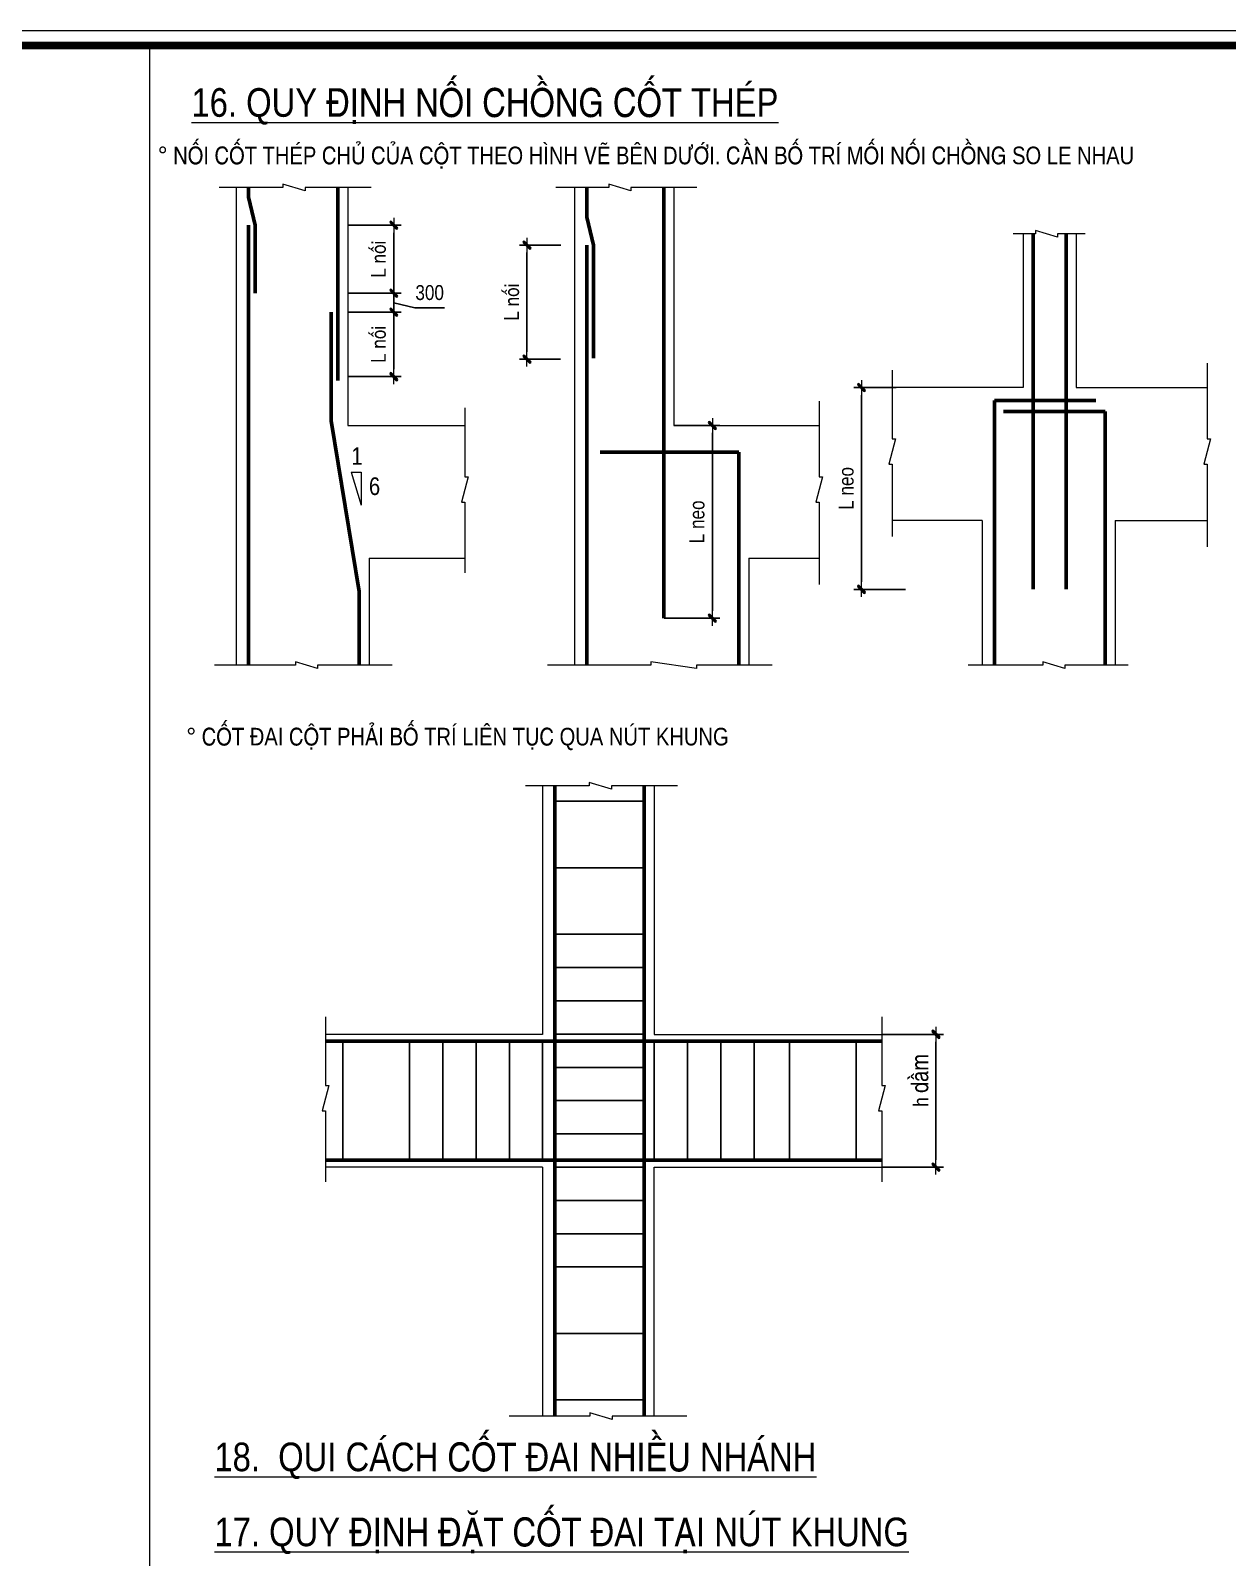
# Model space of a CAD drawing. Header units: millimetres. Extents: x -88960 to 836140, y 175458 to 320791.
# Drawn here: x 28507 to 44533, y 212905 to 233358 of the extents above; entities that cross this region are included whole.
import ezdxf

# ---------------------------------------------------------------- set-up
doc = ezdxf.new("R2010")
doc.units = ezdxf.units.MM
doc.header["$LTSCALE"] = 1000
doc.layers.get('0').update_dxf_attribs({"linetype": 'CONTINUOUS'})
doc.layers.get('DEFPOINTS').update_dxf_attribs({"linetype": 'CONTINUOUS'})
for name, color, linetype, lineweight in [('Ap0314_Kh', 253, 'CONTINUOUS', 15), ('CDAI', 6, 'CONTINUOUS', 25), ('CTHEP', 4, 'CONTINUOUS', 50), ('DBAO', 2, 'CONTINUOUS', 13), ('KTH', 154, 'CONTINUOUS', 15), ('STICK', 1, 'CONTINUOUS', 9), ('TEXT', 1, 'CONTINUOUS', 15)]:
    doc.layers.add(name, color=color, linetype=linetype, lineweight=lineweight)
doc.styles.add('Star-HelCon', font='VHELVCN_0.TTF')
doc.styles.add('TTP-HelCon', font='VHELVCN_0.TTF')
doc.dimstyles.new('Star-100', dxfattribs={"dimscale": 100, "dimtxt": 2, "dimasz": 1, "dimexe": 1, "dimexo": 0.0625, "dimgap": 0.09, "dimtad": 0, "dimtoh": 1, "dimdec": 4, "dimrnd": 1, "dimdsep": 46, "dimtxsty": 'Star-HelCon', "dimblk": 'Stick', "dimcen": 0.09, "dimdle": 1.5, "dimclrd": 256, "dimclre": 256, "dimclrt": 7, "dimadec": 0, "dimazin": 0, "dimtfac": 1, "dimtdec": 4, "dimtix": 1, "dimtmove": 0, "dimatfit": 3, "dimfxl": 0.18, "dimtvp": 1, "dimtolj": 1, "dimtzin": 0, "dimarcsym": 2})

# ---------------------------------------------------------------- blocks, each defined once
blk = doc.blocks.new('Stick')
at = {"layer": 'STICK'}
h = blk.add_hatch(color=256, dxfattribs=at)
edge = h.paths.add_edge_path()
edge.add_line((0.3, 0.5), (-0.5, -0.3))
edge.add_arc((-0.4, -0.4), 0.141, 135, 315)
edge.add_line((-0.3, -0.5), (0.5, 0.3))
edge.add_arc((0.4, 0.4), 0.141, 315, 495)
blk.add_line((1, 0), (-1, 0), dxfattribs=at)
blk.add_lwpolyline([(0.3, 0.5), (-0.5, -0.3, 1), (-0.3, -0.5), (0.5, 0.3, 1), (0.3, 0.5, 1)], format="xyb", dxfattribs=at)
blk = doc.blocks.new('*D575')
at = {"layer": 'DEFPOINTS', "color": 0, "transparency": 16777216}
for p in [(35615, 230483), (35154, 228956), (35612, 228956)]:
    blk.add_point(p, dxfattribs=at)
at = {"layer": 'KTH', "lineweight": -2, "transparency": 16777216}
for p, q in [((35609, 230483), (35054, 230483)), ((35154, 230383), (35154, 229056)), ((35605, 228956), (35054, 228956))]:
    blk.add_line(p, q, dxfattribs=at)
at = {"layer": 'KTH', "lineweight": -2, "transparency": 16777216, "xscale": 100, "yscale": 100, "zscale": 100}
for p, rotation in [((35154, 230483), 90), ((35154, 228956), 270)]:
    blk.add_blockref('Stick', p, dxfattribs=dict(at, rotation=rotation))
at = {"layer": 'KTH', "color": 7, "transparency": 16777216, "insert": (34950, 229720), "char_height": 200, "attachment_point": 5, "rotation": 90, "style": 'Star-HelCon'}
blk.add_mtext('\\A1;L noái', dxfattribs=at)
blk = doc.blocks.new('*D576')
at = {"layer": 'DEFPOINTS', "color": 0, "transparency": 16777216}
for p in [(40103, 228576), (39632, 225873), (40230, 225873)]:
    blk.add_point(p, dxfattribs=at)
at = {"layer": 'KTH', "lineweight": -2, "transparency": 16777216}
for p, q in [((40096, 228576), (39532, 228576)), ((39632, 228476), (39632, 225973)), ((40224, 225873), (39532, 225873))]:
    blk.add_line(p, q, dxfattribs=at)
at = {"layer": 'KTH', "lineweight": -2, "transparency": 16777216, "xscale": 100, "yscale": 100, "zscale": 100}
for p, rotation in [((39632, 228576), 90), ((39632, 225873), 270)]:
    blk.add_blockref('Stick', p, dxfattribs=dict(at, rotation=rotation))
at = {"layer": 'KTH', "color": 7, "transparency": 16777216, "insert": (39428, 227225), "char_height": 200, "attachment_point": 5, "rotation": 90, "style": 'Star-HelCon'}
blk.add_mtext('\\A1;L neo', dxfattribs=at)
blk = doc.blocks.new('*D589')
at = {"layer": 'DEFPOINTS', "color": 0, "transparency": 16777216}
for p in [(39904, 219912), (40630, 219912), (39904, 218133)]:
    blk.add_point(p, dxfattribs=at)
at = {"layer": 'KTH', "lineweight": -2, "transparency": 16777216}
for p, q in [((39910, 219912), (40730, 219912)), ((40630, 218233), (40630, 219812)), ((39910, 218133), (40730, 218133))]:
    blk.add_line(p, q, dxfattribs=at)
at = {"layer": 'KTH', "lineweight": -2, "transparency": 16777216, "xscale": 100, "yscale": 100, "zscale": 100}
for p, rotation in [((40630, 219912), 90), ((40630, 218133), 270)]:
    blk.add_blockref('Stick', p, dxfattribs=dict(at, rotation=rotation))
at = {"layer": 'KTH', "color": 7, "transparency": 16777216, "insert": (40530, 219070), "char_height": 200, "attachment_point": 9, "rotation": 90, "style": 'Star-HelCon'}
blk.add_mtext('\\A1;h', dxfattribs=at)
blk = doc.blocks.new('*D936')
at = {"layer": 'DEFPOINTS', "color": 0, "transparency": 16777216}
for p in [(32757, 229585), (33370, 229585), (32757, 228722)]:
    blk.add_point(p, dxfattribs=at)
at = {"layer": 'KTH', "lineweight": -2, "transparency": 16777216}
for p, q in [((32763, 229585), (33470, 229585)), ((33370, 228822), (33370, 229485)), ((32763, 228722), (33470, 228722))]:
    blk.add_line(p, q, dxfattribs=at)
at = {"layer": 'KTH', "lineweight": -2, "transparency": 16777216, "xscale": 100, "yscale": 100, "zscale": 100}
for p, rotation in [((33370, 229585), 90), ((33370, 228722), 270)]:
    blk.add_blockref('Stick', p, dxfattribs=dict(at, rotation=rotation))
at = {"layer": 'KTH', "color": 7, "transparency": 16777216, "insert": (33166, 229154), "char_height": 200, "attachment_point": 5, "rotation": 90, "style": 'Star-HelCon'}
blk.add_mtext('\\A1;L noái', dxfattribs=at)
blk = doc.blocks.new('*D937')
at = {"layer": 'DEFPOINTS', "color": 0, "transparency": 16777216}
for p in [(32757, 229840), (33370, 229840), (32757, 229585)]:
    blk.add_point(p, dxfattribs=at)
at = {"layer": 'KTH', "lineweight": -2, "transparency": 16777216}
for p, q in [((32763, 229840), (33470, 229840)), ((33370, 229685), (33370, 229740)), ((33370, 229712), (33651, 229643)), ((32763, 229585), (33470, 229585)), ((33651, 229643), (34051, 229643))]:
    blk.add_line(p, q, dxfattribs=at)
at = {"layer": 'KTH', "lineweight": -2, "transparency": 16777216, "xscale": 100, "yscale": 100, "zscale": 100}
for p, rotation in [((33370, 229840), 90), ((33370, 229585), 270)]:
    blk.add_blockref('Stick', p, dxfattribs=dict(at, rotation=rotation))
at = {"layer": 'KTH', "color": 7, "transparency": 16777216, "insert": (33851, 229847), "char_height": 200, "attachment_point": 5, "style": 'Star-HelCon'}
blk.add_mtext('\\A1;300', dxfattribs=at)
blk = doc.blocks.new('*D938')
at = {"layer": 'DEFPOINTS', "color": 0, "transparency": 16777216}
for p in [(32757, 230750), (33370, 230750), (32757, 229840)]:
    blk.add_point(p, dxfattribs=at)
at = {"layer": 'KTH', "lineweight": -2, "transparency": 16777216}
for p, q in [((32763, 230750), (33470, 230750)), ((33370, 229940), (33370, 230650)), ((32763, 229840), (33470, 229840))]:
    blk.add_line(p, q, dxfattribs=at)
at = {"layer": 'KTH', "lineweight": -2, "transparency": 16777216, "xscale": 100, "yscale": 100, "zscale": 100}
for p, rotation in [((33370, 230750), 90), ((33370, 229840), 270)]:
    blk.add_blockref('Stick', p, dxfattribs=dict(at, rotation=rotation))
at = {"layer": 'KTH', "color": 7, "transparency": 16777216, "insert": (33166, 230295), "char_height": 200, "attachment_point": 5, "rotation": 90, "style": 'Star-HelCon'}
blk.add_mtext('\\A1;L noái', dxfattribs=at)
blk = doc.blocks.new('*D939')
at = {"layer": 'DEFPOINTS', "color": 0, "transparency": 16777216}
for p in [(37120, 228068), (37636, 228068), (36987, 225486)]:
    blk.add_point(p, dxfattribs=at)
at = {"layer": 'KTH', "lineweight": -2, "transparency": 16777216}
for p, q in [((37127, 228068), (37736, 228068)), ((37636, 225586), (37636, 227968)), ((36993, 225486), (37736, 225486))]:
    blk.add_line(p, q, dxfattribs=at)
at = {"layer": 'KTH', "lineweight": -2, "transparency": 16777216, "xscale": 100, "yscale": 100, "zscale": 100}
for p, rotation in [((37636, 228068), 90), ((37636, 225486), 270)]:
    blk.add_blockref('Stick', p, dxfattribs=dict(at, rotation=rotation))
at = {"layer": 'KTH', "color": 7, "transparency": 16777216, "insert": (37431, 226777), "char_height": 200, "attachment_point": 5, "rotation": 90, "style": 'Star-HelCon'}
blk.add_mtext('\\A1;L neo', dxfattribs=at)
blk = doc.blocks.new('CHG_XX_Khung ten')
blk.add_lwpolyline([(15, 579), (826, 579), (826, 15), (15, 15)], close=True)
at = {"color": 4, "linetype": 'Continuous', "const_width": 1}
blk.add_lwpolyline([(17, 577), (824, 577), (824, 17), (17, 17)], close=True, dxfattribs=at)

msp = doc.modelspace()

# ---------------------------------------------------------------- linework, layer by layer
at = {"layer": 'CDAI'}
for p, q in [((35526.96097, 223034.0596), (36724.66057, 223034.0596)), ((35526.96097, 222143.038), (36724.66057, 222143.038)), ((35526.96097, 221252.0164), (36724.66057, 221252.0164)), ((35526.96097, 220806.5056), (36724.66057, 220806.5056)), ((35526.96097, 220360.99479), (36724.66057, 220360.99479)), ((35526.96097, 219915.48399), (36724.66057, 219915.48399)), ((32690.42291, 219819.41361), (32690.42291, 218226.43731)), ((33581.44451, 219819.41361), (33581.44451, 218226.43731)), ((34026.95531, 219819.41361), (34026.95531, 218226.43731)), ((34472.46611, 219819.41361), (34472.46611, 218226.43731)), ((34917.97692, 219819.41361), (34917.97692, 218226.43731)), ((35363.48772, 219819.41361), (35363.48772, 218226.43731)), ((36858.08327, 219819.41361), (36858.08327, 218226.43731)), ((37303.59408, 219819.41361), (37303.59408, 218226.43731)), ((37749.10488, 219819.41361), (37749.10488, 218226.43731)), ((38194.61568, 219819.41361), (38194.61568, 218226.43731)), ((38670.17704, 219819.41361), (38670.17704, 218226.43731)), ((39561.19864, 219819.41361), (39561.19864, 218226.43731)), ((35526.96097, 219469.97319), (36724.66057, 219469.97319)), ((35526.96097, 219024.46239), (36724.66057, 219024.46239)), ((35526.96097, 218578.95159), (36724.66057, 218578.95159)), ((35526.96097, 218133.44079), (36724.66057, 218133.44079)), ((35526.96097, 217687.92998), (36724.66057, 217687.92998)), ((35526.96097, 217242.41918), (36724.66057, 217242.41918)), ((35526.96097, 216796.90838), (36724.66057, 216796.90838)), ((35526.96097, 215905.88678), (36724.66057, 215905.88678)), ((35526.96097, 215014.86517), (36724.66057, 215014.86517))]:
    msp.add_line(p, q, dxfattribs=at)
at = {"layer": 'CTHEP'}
for p, q in [((31425.43056, 231126.4859), (31425.43056, 231254.56596)), ((31425.43056, 231126.4859), (31514.37903, 230749.4318)), ((32623.13016, 228671.75675), (32623.13016, 231254.56596)), ((35953.79285, 230860.1223), (35953.79285, 231252.58116)), ((36986.93779, 225486.25021), (36986.93779, 231252.58116)), ((31425.43056, 224855.45877), (31425.43056, 230749.9232)), ((31514.37903, 229839.74935), (31514.37903, 230749.4318)), ((35953.79285, 230860.1223), (36042.74132, 230483.0682)), ((41933.54892, 225873.22247), (41933.54892, 230633.52151)), ((42372.70078, 225873.22247), (42372.70078, 230633.52151)), ((35953.79285, 224855.45877), (35953.79285, 230484.44355)), ((36042.74132, 228970.8265), (36042.74132, 230483.0682)), ((32534.1817, 228128.01969), (32534.1817, 229584.58245)), ((41412.08816, 224855.45877), (41412.08816, 228402.04882)), ((41412.08816, 228402.04882), (42771.61119, 228402.04882)), ((41534.63852, 228256.20739), (42894.16155, 228256.20739)), ((42894.16155, 224855.45877), (42894.16155, 228256.20739)), ((32907.50395, 225844.14918), (32534.1817, 228128.01969)), ((37991.79416, 227712.43468), (36133.62713, 227712.43468)), ((37991.79416, 224855.45877), (37991.79416, 227712.43468)), ((32907.50395, 224855.45877), (32907.50395, 225844.14918)), ((35526.96097, 223239.17416), (35526.96097, 214799.72713)), ((36724.66057, 214799.72713), (36724.66057, 223237.18936)), ((39904.13014, 219819.41361), (32457.08706, 219819.41361)), ((39904.13014, 218226.43731), (32457.08706, 218226.43731))]:
    msp.add_line(p, q, dxfattribs=at)
at = {"layer": 'DBAO'}
for p, q in [((30105.70881, 177157.92235), (30105.70881, 233132.46835)), ((31261.95731, 231254.56596), (31261.95731, 225844.14918)), ((32756.55286, 231254.56596), (32756.55286, 228067.86087)), ((35790.31959, 231252.58116), (35790.31959, 225844.14918)), ((37120.36049, 231252.58116), (37120.36049, 228067.86087)), ((41800.12622, 230633.52151), (41800.12622, 228576.02109)), ((42506.12348, 230633.52151), (42506.12348, 228576.02109)), ((41800.12622, 228576.02109), (40043.94694, 228576.02109)), ((42506.12348, 228576.02109), (44262.30276, 228576.02109)), ((32756.55286, 228067.86087), (34322.94613, 228067.86087)), ((37120.36049, 228067.86087), (39065.29358, 228067.86087)), ((41248.6149, 226797.05174), (40043.94694, 226797.05174)), ((41248.6149, 226797.05174), (41248.6149, 224855.45877)), ((43027.58425, 226797.05174), (43027.58425, 224855.45877)), ((43027.58425, 226797.05174), (44262.30276, 226797.05174)), ((31261.95731, 226288.89152), (31261.95731, 224855.45877)), ((33040.92665, 226288.89152), (33040.92665, 224855.45877)), ((33040.92665, 226288.89152), (34322.94613, 226288.89152)), ((35790.31959, 226288.89152), (35790.31959, 224855.45877)), ((38125.21686, 226288.89152), (38125.21686, 224855.45877)), ((38125.21686, 226288.89152), (39065.29358, 226288.89152)), ((35363.48772, 223237.18936), (35363.48772, 219912.41013)), ((36858.08327, 223239.17416), (36858.08327, 219912.41013)), ((35363.48772, 219912.41013), (32457.08706, 219912.41013)), ((36858.08327, 219912.41013), (39904.13014, 219912.41013)), ((35363.48772, 218133.44079), (32457.08706, 218133.44079)), ((35363.48772, 218133.44079), (35363.48772, 214799.72713)), ((36858.08327, 214799.72713), (36858.08327, 218133.44079)), ((36858.08327, 218133.44079), (39904.13014, 218133.44079))]:
    msp.add_line(p, q, dxfattribs=at)
at = {"layer": 'DBAO', "elevation": 0}
for points in [[(33066.48524, 231256.55075), (32182.40657, 231256.55075), (32182.40657, 231212.07652), (31885.91168, 231301.02499), (31885.91168, 231256.55075), (31032.22994, 231256.55075)], [(42626.36716, 230635.50631), (42259.46986, 230635.50631), (42259.46986, 230591.03207), (41962.97497, 230679.98054), (41962.97497, 230635.50631), (41664.18149, 230635.50631)], [(33350.85903, 224855.45877), (32351.07152, 224855.45877), (32351.07152, 224810.98454), (32054.57663, 224899.933), (32054.57663, 224855.45877), (30971.90398, 224855.45877)], [(43203.32867, 224855.45877), (42357.13404, 224855.45877), (42357.13404, 224810.98454), (42060.63915, 224899.933), (42060.63915, 224855.45877), (41062.26999, 224855.45877)], [(37168.01565, 223239.17416), (36283.93698, 223239.17416), (36283.93698, 223194.69992), (35987.44209, 223283.64839), (35987.44209, 223239.17416), (35133.76035, 223239.17416)], [(37292.45107, 214799.72713), (36292.66355, 214799.72713), (36292.66355, 214755.2529), (35996.16866, 214844.20136), (35996.16866, 214799.72713), (34913.49601, 214799.72713)]]:
    msp.add_lwpolyline(points, dxfattribs=at)
at = {"layer": 'DBAO'}
for points in [[(37430.29287, 231254.56596), (36546.21419, 231254.56596), (36546.21419, 231210.09172), (36249.7193, 231299.04019), (36249.7193, 231254.56596), (35540.14307, 231254.56596)], [(44262.30276, 228903.71212), (44262.30276, 227889.01285), (44306.777, 227889.01285), (44217.82853, 227550.01919), (44262.30276, 227550.01919), (44262.30276, 226444.15245)], [(40043.94694, 228810.43651), (40043.94694, 227889.01285), (40088.42117, 227889.01285), (39999.47271, 227550.01919), (40043.94694, 227550.01919), (40043.94694, 226579.62144)], [(34322.94613, 228304.45042), (34322.94613, 227380.85263), (34367.42036, 227380.85263), (34278.47189, 227041.85897), (34322.94613, 227041.85897), (34322.94613, 226094.41051)], [(39065.29358, 228395.5519), (39065.29358, 227380.85263), (39109.76781, 227380.85263), (39020.81935, 227041.85897), (39065.29358, 227041.85897), (39065.29358, 225935.99223)], [(38435.14924, 224855.45877), (37423.18914, 224855.45877), (37423.18914, 224810.98454), (36811.25264, 224899.933), (36811.25264, 224855.45877), (35428.21573, 224855.45877)], [(32457.08706, 220148.99968), (32457.08706, 219225.40189), (32501.5613, 219225.40189), (32412.61283, 218886.40823), (32457.08706, 218886.40823), (32457.08706, 217938.95977)], [(39904.13014, 220148.99968), (39904.13014, 219225.40189), (39948.60437, 219225.40189), (39859.65591, 218886.40823), (39904.13014, 218886.40823), (39904.13014, 217938.95977)]]:
    msp.add_lwpolyline(points, dxfattribs=at)
at = {"layer": 'TEXT'}
for p, q in [((32799.80533, 227440.28636), (32933.5822, 227000.60443)), ((32799.80533, 227440.28636), (32933.5822, 227440.28636)), ((32933.5822, 227440.28636), (32933.5822, 227000.60443))]:
    msp.add_line(p, q, dxfattribs=at)

# ---------------------------------------------------------------- texts
at = {"layer": 'TEXT', "color": 2, "style": 'TTP-HelCon'}
for s, p in [('%%U16. QUY ÑÒNH NOÁI CHOÀNG COÁT THEÙP', (30661.3491, 232202.74006)), ('%%U18.  QUI CAÙCH COÁT ÑAI NHIEÀU NHAÙNH', (30968.82344, 214060.75671)), ('%%U17. QUY ÑÒNH ÑAËT COÁT ÑAI TAÏI NUÙT KHUNG', (30968.82344, 213055.95237))]:
    msp.add_text(s, height=383.045, dxfattribs=at).set_placement(p)
at = {"layer": 'TEXT', "style": 'TTP-HelCon'}
for s, p in [('° NOÁI COÁT THEÙP CHUÛ CUÛA COÄT THEO HÌNH VEÕ BEÂN DÖÔÙI. CAÀN BOÁ TRÍ MOÁI NOÁI CHOÀNG SO LE NHAU', (30210.39965, 231567.44436)), ('1', (32803.05047, 227541.13027)), ('6', (33038.11193, 227136.61973)), ('° COÁT ÑAI COÄT PHAÛI BOÁ TRÍ LIEÂN TUÏC QUA NUÙT KHUNG', (30592.42578, 223782.31191))]:
    msp.add_text(s, height=235.72, dxfattribs=at).set_placement(p)
msp.add_text('daàm', height=235.72, rotation=90, dxfattribs=at).set_placement((40526.23428, 219125.90974))

# ---------------------------------------------------------------- dimensions: what is measured, and where the dimension line sits
at = {"layer": 'KTH'}
for base, p1, p2, text, override, picture, middle in [((33370.31278, 230749.9232), (32756.55286, 229839.74935), (32756.55286, 230749.9232), 'L noái', {"dimtmove": 1, "dimfxl": 0.18, "dimarcsym": 2}, '*D938', (33166.04611, 230294.83628)), ((33370.31278, 229584.58245), (32756.55286, 228722.43655), (32756.55286, 229584.58245), 'L noái', {"dimfxl": 0.18, "dimarcsym": 2}, '*D936', (33166.04611, 229153.5095)), ((37635.66618, 228067.86087), (36986.93779, 225486.25021), (37120.36049, 228067.86087), 'L neo', {"dimfxl": 0.18, "dimarcsym": 2}, '*D939', (37431.39951, 226777.05554))]:
    dim = msp.add_linear_dim(base=base, p1=p1, p2=p2, angle=90, text=text, dimstyle='Star-100', override=override, dxfattribs=at)
    dim.commit()
    dim.dimension.update_dxf_attribs({"geometry": picture, "text_midpoint": middle})
for base, p1, p2, text, picture, middle in [((35153.82923, 228956.38865), (35614.99022, 230483.0682), (35611.73723, 228956.38865), 'L noái', '*D575', (34949.56256, 229719.72843)), ((39632.44525, 225873.22247), (40102.67491, 228576.02109), (40229.98544, 225873.22247), 'L neo', '*D576', (39428.17859, 227224.62178)), ((40630.0383, 219912.41013), (39904.13014, 218133.44079), (39904.13014, 219912.41013), 'h', '*D589', (40430.0383, 219022.92546))]:
    dim = msp.add_linear_dim(base=base, p1=p1, p2=p2, angle=90, text=text, dimstyle='Star-100', dxfattribs=at)
    dim.commit()
    dim.dimension.update_dxf_attribs({"geometry": picture, "text_midpoint": middle})
dim = msp.add_linear_dim(base=(33370.31278, 229839.74935), p1=(32756.55286, 229584.58245), p2=(32756.55286, 229839.74935), angle=90, text='300', dimstyle='Star-100', override={"dimtmove": 1, "dimfxl": 0.18, "dimarcsym": 2}, dxfattribs=at)
dim.commit()
dim.dimension.update_dxf_attribs({"geometry": '*D937', "text_midpoint": (33659.95373, 229642.6285), "dimtype": 160})

# ---------------------------------------------------------------- next in the draw order: block references
at = {"layer": 'Ap0314_Kh', "xscale": 100, "yscale": 100, "zscale": 100}
msp.add_blockref('CHG_XX_Khung ten', (-4859.84276, 175457.91904), dxfattribs=at)

doc.saveas('drawing.dxf')
